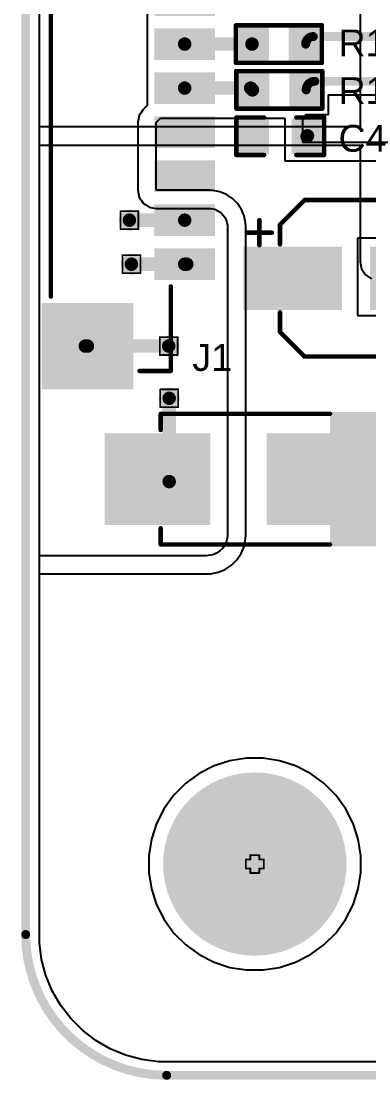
# Model space of a CAD drawing. Header units: inches. Extents: x -40 to 219, y 2 to 133.
# Drawn here: x -0.73 to 9.13, y 2.25 to 32.32 of the extents above; entities that cross this region are included whole.
import ezdxf

# ---------------------------------------------------------------- set-up
doc = ezdxf.new("R2010")
doc.units = ezdxf.units.IN
for name, color, linetype in [('Board Outline', 216, 'Continuous'), ('Bottom Layer', 5, 'Continuous'), ('Bottom Solder', 6, 'Continuous'), ('Drill Drawing', 1, 'Continuous'), ('Multi-Layer', 9, 'Continuous'), ('Pad Holes', 156, 'Continuous'), ('Top Layer', 1, 'Continuous'), ('Top Overlay', 2, 'Continuous'), ('Top Paste', 8, 'Continuous'), ('Top Solder', 216, 'Continuous'), ('Via Holes', 16, 'Continuous')]:
    doc.layers.add(name, color=color, linetype=linetype)
doc.styles.add('Arial', font='', dxfattribs={"height": 0.2})
doc.styles.get('Arial').set_extended_font_data('Arial')

# ---------------------------------------------------------------- blocks, each defined once
blk = doc.blocks.new('R___0603_101')
at = {"layer": 'Top Layer'}
for points in [[(-0.381, 0.4445), (-0.381, -0.4445), (-1.143, -0.4445), (-1.143, 0.4445)], [(1.143, 0.4445), (1.143, -0.4445), (0.381, -0.4445), (0.381, 0.4445)]]:
    blk.add_hatch(color=1, dxfattribs=at).paths.add_polyline_path(points)
at = {"layer": 'Top Paste'}
for points in [[(-0.381, 0.4445), (-0.381, -0.4445), (-1.143, -0.4445), (-1.143, 0.4445)], [(1.143, 0.4445), (1.143, -0.4445), (0.381, -0.4445), (0.381, 0.4445)]]:
    blk.add_hatch(color=8, dxfattribs=at).paths.add_polyline_path(points)
at = {"layer": 'Top Solder'}
for points in [[(-0.2794, 0.5461), (-0.2794, -0.5461), (-1.2446, -0.5461), (-1.2446, 0.5461)], [(1.2446, 0.5461), (1.2446, -0.5461), (0.2794, -0.5461), (0.2794, 0.5461)]]:
    blk.add_hatch(color=216, dxfattribs=at).paths.add_polyline_path(points)
at = {"layer": 'Top Overlay'}
for points in [[(1.2192, 0.5334, 0.127, 0.127, 0), (-1.2192, 0.5334, 0.127, 0.127, 0)], [(-1.2192, 0.5334, 0.127, 0.127, 0), (-1.2192, -0.5334, 0.127, 0.127, 0)], [(1.2192, 0.5334, 0.127, 0.127, 0), (1.2192, -0.5334, 0.127, 0.127, 0)], [(1.2192, -0.5334, 0.127, 0.127, 0), (-1.2192, -0.5334, 0.127, 0.127, 0)]]:
    blk.add_lwpolyline(points, format="xyseb", dxfattribs=at)
for points in [[(-1.25095, 0.5334, 0.0635, 0.0635, 1), (-1.18745, 0.5334, 0.0635, 0.0635, 1)], [(-1.25095, 0.5334, 0.0635, 0.0635, 1), (-1.18745, 0.5334, 0.0635, 0.0635, 1)], [(1.18745, 0.5334, 0.0635, 0.0635, 1), (1.25095, 0.5334, 0.0635, 0.0635, 1)], [(1.18745, 0.5334, 0.0635, 0.0635, 1), (1.25095, 0.5334, 0.0635, 0.0635, 1)], [(-1.25095, -0.5334, 0.0635, 0.0635, 1), (-1.18745, -0.5334, 0.0635, 0.0635, 1)], [(-1.25095, -0.5334, 0.0635, 0.0635, 1), (-1.18745, -0.5334, 0.0635, 0.0635, 1)], [(1.18745, -0.5334, 0.0635, 0.0635, 1), (1.25095, -0.5334, 0.0635, 0.0635, 1)], [(1.18745, -0.5334, 0.0635, 0.0635, 1), (1.25095, -0.5334, 0.0635, 0.0635, 1)]]:
    blk.add_lwpolyline(points, format="xyseb", close=True, dxfattribs=at)
blk = doc.blocks.new('R___0603_104')
at = {"layer": 'Top Layer'}
for points in [[(-0.381, 0.4445), (-0.381, -0.4445), (-1.143, -0.4445), (-1.143, 0.4445)], [(1.143, 0.4445), (1.143, -0.4445), (0.381, -0.4445), (0.381, 0.4445)]]:
    blk.add_hatch(color=1, dxfattribs=at).paths.add_polyline_path(points)
at = {"layer": 'Top Paste'}
for points in [[(-0.381, 0.4445), (-0.381, -0.4445), (-1.143, -0.4445), (-1.143, 0.4445)], [(1.143, 0.4445), (1.143, -0.4445), (0.381, -0.4445), (0.381, 0.4445)]]:
    blk.add_hatch(color=8, dxfattribs=at).paths.add_polyline_path(points)
at = {"layer": 'Top Solder'}
for points in [[(-0.2794, 0.5461), (-0.2794, -0.5461), (-1.2446, -0.5461), (-1.2446, 0.5461)], [(1.2446, 0.5461), (1.2446, -0.5461), (0.2794, -0.5461), (0.2794, 0.5461)]]:
    blk.add_hatch(color=216, dxfattribs=at).paths.add_polyline_path(points)
at = {"layer": 'Top Overlay'}
for points in [[(1.2192, 0.5334, 0.127, 0.127, 0), (-1.2192, 0.5334, 0.127, 0.127, 0)], [(-1.2192, 0.5334, 0.127, 0.127, 0), (-1.2192, -0.5334, 0.127, 0.127, 0)], [(1.2192, 0.5334, 0.127, 0.127, 0), (1.2192, -0.5334, 0.127, 0.127, 0)], [(1.2192, -0.5334, 0.127, 0.127, 0), (-1.2192, -0.5334, 0.127, 0.127, 0)]]:
    blk.add_lwpolyline(points, format="xyseb", dxfattribs=at)
for points in [[(-1.25095, 0.5334, 0.0635, 0.0635, 1), (-1.18745, 0.5334, 0.0635, 0.0635, 1)], [(-1.25095, 0.5334, 0.0635, 0.0635, 1), (-1.18745, 0.5334, 0.0635, 0.0635, 1)], [(1.18745, 0.5334, 0.0635, 0.0635, 1), (1.25095, 0.5334, 0.0635, 0.0635, 1)], [(1.18745, 0.5334, 0.0635, 0.0635, 1), (1.25095, 0.5334, 0.0635, 0.0635, 1)], [(-1.25095, -0.5334, 0.0635, 0.0635, 1), (-1.18745, -0.5334, 0.0635, 0.0635, 1)], [(-1.25095, -0.5334, 0.0635, 0.0635, 1), (-1.18745, -0.5334, 0.0635, 0.0635, 1)], [(1.18745, -0.5334, 0.0635, 0.0635, 1), (1.25095, -0.5334, 0.0635, 0.0635, 1)], [(1.18745, -0.5334, 0.0635, 0.0635, 1), (1.25095, -0.5334, 0.0635, 0.0635, 1)]]:
    blk.add_lwpolyline(points, format="xyseb", close=True, dxfattribs=at)
blk = doc.blocks.new('HC_1_25_12PLT_158')
at = {"layer": 'Top Layer'}
for points in [[(-7.275, 2.19), (-6.475, 2.19), (-6.475, 0.57), (-7.275, 0.57)], [(-6.025, 2.19), (-5.225, 2.19), (-5.225, 0.57), (-6.025, 0.57)], [(-4.775, 2.19), (-3.975, 2.19), (-3.975, 0.57), (-4.775, 0.57)], [(-3.525, 2.19), (-2.725, 2.19), (-2.725, 0.57), (-3.525, 0.57)], [(-2.275, 2.19), (-1.475, 2.19), (-1.475, 0.57), (-2.275, 0.57)], [(-1.025, 2.19), (-0.225, 2.19), (-0.225, 0.57), (-1.025, 0.57)], [(0.225, 2.19), (1.025, 2.19), (1.025, 0.57), (0.225, 0.57)], [(1.475, 2.19), (2.275, 2.19), (2.275, 0.57), (1.475, 0.57)], [(2.725, 2.19), (3.525, 2.19), (3.525, 0.57), (2.725, 0.57)], [(3.975, 0.57), (3.975, 2.19), (4.775, 2.19), (4.775, 0.57)], [(5.225, 0.57), (5.225, 2.19), (6.025, 2.19), (6.025, 0.57)], [(6.475, 0.57), (6.475, 2.19), (7.275, 2.19), (7.275, 0.57)], [(-10.375, -0.13), (-8.025, -0.13), (-8.025, -2.63), (-10.375, -2.63)], [(8.025, -0.13), (10.375, -0.13), (10.375, -2.63), (8.025, -2.63)]]:
    blk.add_hatch(color=1, dxfattribs=at).paths.add_polyline_path(points)
at = {"layer": 'Top Paste'}
for points in [[(-7.275, 2.19), (-6.475, 2.19), (-6.475, 0.57), (-7.275, 0.57)], [(-6.025, 2.19), (-5.225, 2.19), (-5.225, 0.57), (-6.025, 0.57)], [(-4.775, 2.19), (-3.975, 2.19), (-3.975, 0.57), (-4.775, 0.57)], [(-3.525, 2.19), (-2.725, 2.19), (-2.725, 0.57), (-3.525, 0.57)], [(-2.275, 2.19), (-1.475, 2.19), (-1.475, 0.57), (-2.275, 0.57)], [(-1.025, 2.19), (-0.225, 2.19), (-0.225, 0.57), (-1.025, 0.57)], [(0.225, 2.19), (1.025, 2.19), (1.025, 0.57), (0.225, 0.57)], [(1.475, 2.19), (2.275, 2.19), (2.275, 0.57), (1.475, 0.57)], [(2.725, 2.19), (3.525, 2.19), (3.525, 0.57), (2.725, 0.57)], [(3.975, 0.57), (3.975, 2.19), (4.775, 2.19), (4.775, 0.57)], [(5.225, 0.57), (5.225, 2.19), (6.025, 2.19), (6.025, 0.57)], [(6.475, 0.57), (6.475, 2.19), (7.275, 2.19), (7.275, 0.57)], [(-10.375, -0.13), (-8.025, -0.13), (-8.025, -2.63), (-10.375, -2.63)], [(8.025, -0.13), (10.375, -0.13), (10.375, -2.63), (8.025, -2.63)]]:
    blk.add_hatch(color=8, dxfattribs=at).paths.add_polyline_path(points)
at = {"layer": 'Top Solder'}
for points in [[(-7.325, 2.24), (-6.425, 2.24), (-6.425, 0.52), (-7.325, 0.52)], [(-6.075, 2.24), (-5.175, 2.24), (-5.175, 0.52), (-6.075, 0.52)], [(-4.825, 2.24), (-3.925, 2.24), (-3.925, 0.52), (-4.825, 0.52)], [(-3.575, 2.24), (-2.675, 2.24), (-2.675, 0.52), (-3.575, 0.52)], [(-2.325, 2.24), (-1.425, 2.24), (-1.425, 0.52), (-2.325, 0.52)], [(-1.075, 2.24), (-0.175, 2.24), (-0.175, 0.52), (-1.075, 0.52)], [(0.175, 2.24), (1.075, 2.24), (1.075, 0.52), (0.175, 0.52)], [(1.425, 2.24), (2.325, 2.24), (2.325, 0.52), (1.425, 0.52)], [(2.675, 2.24), (3.575, 2.24), (3.575, 0.52), (2.675, 0.52)], [(3.925, 0.52), (3.925, 2.24), (4.825, 2.24), (4.825, 0.52)], [(5.175, 0.52), (5.175, 2.24), (6.075, 2.24), (6.075, 0.52)], [(6.425, 0.52), (6.425, 2.24), (7.325, 2.24), (7.325, 0.52)], [(-10.425, -0.08), (-7.975, -0.08), (-7.975, -2.68), (-10.425, -2.68)], [(7.975, -0.08), (10.425, -0.08), (10.425, -2.68), (7.975, -2.68)]]:
    blk.add_hatch(color=216, dxfattribs=at).paths.add_polyline_path(points)
at = {"layer": 'Top Overlay'}
for points in [[(-7.739, 1.205, 0.127, 0.127, 0), (-7.739, 1.657, 0.127, 0.127, 0)], [(-7.513, 1.431, 0.127, 0.127, 0), (-7.739, 1.657, 0.127, 0.127, 0)], [(-7.739, 1.205, 0.127, 0.127, 0), (-7.513, 1.431, 0.127, 0.127, 0)], [(-9.906, 0.101, 0.127, 0.127, 0), (-9.906, 0.985, 0.127, 0.127, 0)], [(-7.506, 0.985, 0.127, 0.127, 0), (-9.906, 0.985, 0.127, 0.127, 0)], [(9.906, 0.985, 0.127, 0.127, 0), (7.506, 0.985, 0.127, 0.127, 0)], [(9.906, 0.101, 0.127, 0.127, 0), (9.906, 0.985, 0.127, 0.127, 0)], [(7.794, -2.415, 0.127, 0.127, 0), (-7.794, -2.415, 0.127, 0.127, 0)]]:
    blk.add_lwpolyline(points, format="xyseb", dxfattribs=at)
for points in [[(-7.77, 1.657, 0.0635, 0.0635, 1), (-7.707, 1.657, 0.0635, 0.0635, 1)], [(-7.77, 1.657, 0.0635, 0.0635, 1), (-7.707, 1.657, 0.0635, 0.0635, 1)], [(-7.77, 1.205, 0.0635, 0.0635, 1), (-7.707, 1.205, 0.0635, 0.0635, 1)], [(-7.77, 1.205, 0.0635, 0.0635, 1), (-7.707, 1.205, 0.0635, 0.0635, 1)], [(-7.544, 1.431, 0.0635, 0.0635, 1), (-7.481, 1.431, 0.0635, 0.0635, 1)], [(-7.544, 1.431, 0.0635, 0.0635, 1), (-7.481, 1.431, 0.0635, 0.0635, 1)], [(-9.938, 0.985, 0.0635, 0.0635, 1), (-9.874, 0.985, 0.0635, 0.0635, 1)], [(-9.938, 0.985, 0.0635, 0.0635, 1), (-9.874, 0.985, 0.0635, 0.0635, 1)], [(-7.538, 0.985, 0.0635, 0.0635, 1), (-7.474, 0.985, 0.0635, 0.0635, 1)], [(7.474, 0.985, 0.0635, 0.0635, 1), (7.538, 0.985, 0.0635, 0.0635, 1)], [(9.874, 0.985, 0.0635, 0.0635, 1), (9.938, 0.985, 0.0635, 0.0635, 1)], [(9.874, 0.985, 0.0635, 0.0635, 1), (9.938, 0.985, 0.0635, 0.0635, 1)], [(-9.938, 0.101, 0.0635, 0.0635, 1), (-9.874, 0.101, 0.0635, 0.0635, 1)], [(9.874, 0.101, 0.0635, 0.0635, 1), (9.938, 0.101, 0.0635, 0.0635, 1)], [(-7.826, -2.415, 0.0635, 0.0635, 1), (-7.762, -2.415, 0.0635, 0.0635, 1)], [(7.762, -2.415, 0.0635, 0.0635, 1), (7.826, -2.415, 0.0635, 0.0635, 1)]]:
    blk.add_lwpolyline(points, format="xyseb", close=True, dxfattribs=at)
blk = doc.blocks.new('SMB__169')
at = {"layer": 'Top Layer'}
for points in [[(-3.7, -1.2), (-3.7, 1.2), (-0.9, 1.2), (-0.9, -1.2)], [(0.9, -1.2), (0.9, 1.2), (3.7, 1.2), (3.7, -1.2)]]:
    blk.add_hatch(color=1, dxfattribs=at).paths.add_polyline_path(points)
at = {"layer": 'Top Overlay'}
for points in [[(2.591, 1.245), (4.826, 1.245), (4.826, 1.905), (2.591, 1.905)], [(3.734, -1.651), (4.826, -1.651), (4.826, 1.346), (3.734, 1.346)], [(2.591, -1.905), (4.826, -1.905), (4.826, -1.245), (2.591, -1.245)]]:
    blk.add_hatch(color=2, dxfattribs=at).paths.add_polyline_path(points)
at = {"layer": 'Top Paste'}
for points in [[(-3.7, -1.2), (-3.7, 1.2), (-0.9, 1.2), (-0.9, -1.2)], [(0.9, -1.2), (0.9, 1.2), (3.7, 1.2), (3.7, -1.2)]]:
    blk.add_hatch(color=8, dxfattribs=at).paths.add_polyline_path(points)
at = {"layer": 'Top Solder'}
for points in [[(-3.802, -1.302), (-3.802, 1.302), (-0.798, 1.302), (-0.798, -1.302)], [(0.798, -1.302), (0.798, 1.302), (3.802, 1.302), (3.802, -1.302)]]:
    blk.add_hatch(color=216, dxfattribs=at).paths.add_polyline_path(points)
at = {"layer": 'Top Overlay'}
for points in [[(-2.21, 1.854, 0.127, 0.127, 0), (2.591, 1.854, 0.127, 0.127, 0)], [(-2.21, 1.854, 0.127, 0.127, 0), (-2.21, 1.397, 0.127, 0.127, 0)], [(-2.21, -1.854, 0.127, 0.127, 0), (-2.21, -1.397, 0.127, 0.127, 0)], [(-2.21, -1.854, 0.127, 0.127, 0), (2.591, -1.854, 0.127, 0.127, 0)]]:
    blk.add_lwpolyline(points, format="xyseb", dxfattribs=at)
for points in [[(-2.242, 1.854, 0.0635, 0.0635, 1), (-2.178, 1.854, 0.0635, 0.0635, 1)], [(-2.242, 1.854, 0.0635, 0.0635, 1), (-2.178, 1.854, 0.0635, 0.0635, 1)], [(2.559, 1.854, 0.0635, 0.0635, 1), (2.623, 1.854, 0.0635, 0.0635, 1)], [(-2.242, 1.397, 0.0635, 0.0635, 1), (-2.178, 1.397, 0.0635, 0.0635, 1)], [(-2.242, -1.397, 0.0635, 0.0635, 1), (-2.178, -1.397, 0.0635, 0.0635, 1)], [(-2.242, -1.854, 0.0635, 0.0635, 1), (-2.178, -1.854, 0.0635, 0.0635, 1)], [(-2.242, -1.854, 0.0635, 0.0635, 1), (-2.178, -1.854, 0.0635, 0.0635, 1)], [(2.559, -1.854, 0.0635, 0.0635, 1), (2.623, -1.854, 0.0635, 0.0635, 1)]]:
    blk.add_lwpolyline(points, format="xyseb", close=True, dxfattribs=at)
blk = doc.blocks.new('RVT1E100M0405__204')
at = {"layer": 'Top Layer'}
for points in [[(-3.1, 0.8), (-0.5, 0.8), (-0.5, -0.8), (-3.1, -0.8)], [(0.5, 0.8), (3.1, 0.8), (3.1, -0.8), (0.5, -0.8)]]:
    blk.add_hatch(color=1, dxfattribs=at).paths.add_polyline_path(points)
at = {"layer": 'Top Paste'}
for points in [[(-3.1, 0.8), (-0.5, 0.8), (-0.5, -0.8), (-3.1, -0.8)], [(0.5, 0.8), (3.1, 0.8), (3.1, -0.8), (0.5, -0.8)]]:
    blk.add_hatch(color=8, dxfattribs=at).paths.add_polyline_path(points)
at = {"layer": 'Top Solder'}
for points in [[(-3.202, 0.902), (-0.398, 0.902), (-0.398, -0.902), (-3.202, -0.902)], [(0.398, 0.902), (3.202, 0.902), (3.202, -0.902), (0.398, -0.902)]]:
    blk.add_hatch(color=216, dxfattribs=at).paths.add_polyline_path(points)
at = {"layer": 'Top Overlay'}
for points in [[(-2.159, 1.524, 0.127, 0.127, 0), (-1.46, 2.222, 0.127, 0.127, 0)], [(-1.46, 2.222, 0.127, 0.127, 0), (-1.27, 2.222, 0.127, 0.127, 0)], [(-1.27, 2.222, 0.127, 0.127, 0), (2.159, 2.222, 0.127, 0.127, 0)], [(2.159, 0.991, 0.127, 0.127, 0), (2.159, 2.222, 0.127, 0.127, 0)], [(-2.743, 0.94, 0.127, 0.127, 0), (-2.743, 1.651, 0.127, 0.127, 0)], [(-2.159, 1.524, 0.127, 0.127, 0), (-2.159, 0.965, 0.127, 0.127, 0)], [(-3.099, 1.295, 0.127, 0.127, 0), (-2.388, 1.295, 0.127, 0.127, 0)], [(-2.159, -1.524, 0.127, 0.127, 0), (-2.159, -0.965, 0.127, 0.127, 0)], [(2.159, -0.991, 0.127, 0.127, 0), (2.159, -2.223, 0.127, 0.127, 0)], [(-2.159, -1.524, 0.127, 0.127, 0), (-1.46, -2.223, 0.127, 0.127, 0)], [(-1.46, -2.223, 0.127, 0.127, 0), (-1.27, -2.223, 0.127, 0.127, 0)], [(-1.27, -2.223, 0.127, 0.127, 0), (2.159, -2.223, 0.127, 0.127, 0)]]:
    blk.add_lwpolyline(points, format="xyseb", dxfattribs=at)
for points in [[(-1.492, 2.222, 0.0635, 0.0635, 1), (-1.429, 2.222, 0.0635, 0.0635, 1)], [(-1.492, 2.222, 0.0635, 0.0635, 1), (-1.429, 2.222, 0.0635, 0.0635, 1)], [(-1.302, 2.222, 0.0635, 0.0635, 1), (-1.238, 2.222, 0.0635, 0.0635, 1)], [(-1.302, 2.222, 0.0635, 0.0635, 1), (-1.238, 2.222, 0.0635, 0.0635, 1)], [(2.127, 2.222, 0.0635, 0.0635, 1), (2.191, 2.222, 0.0635, 0.0635, 1)], [(2.127, 2.222, 0.0635, 0.0635, 1), (2.191, 2.222, 0.0635, 0.0635, 1)], [(-2.775, 1.651, 0.0635, 0.0635, 1), (-2.711, 1.651, 0.0635, 0.0635, 1)], [(-2.191, 1.524, 0.0635, 0.0635, 1), (-2.127, 1.524, 0.0635, 0.0635, 1)], [(-2.191, 1.524, 0.0635, 0.0635, 1), (-2.127, 1.524, 0.0635, 0.0635, 1)], [(-3.131, 1.295, 0.0635, 0.0635, 1), (-3.067, 1.295, 0.0635, 0.0635, 1)], [(-2.419, 1.295, 0.0635, 0.0635, 1), (-2.356, 1.295, 0.0635, 0.0635, 1)], [(-2.775, 0.94, 0.0635, 0.0635, 1), (-2.711, 0.94, 0.0635, 0.0635, 1)], [(-2.191, 0.965, 0.0635, 0.0635, 1), (-2.127, 0.965, 0.0635, 0.0635, 1)], [(2.127, 0.991, 0.0635, 0.0635, 1), (2.191, 0.991, 0.0635, 0.0635, 1)], [(-2.191, -0.965, 0.0635, 0.0635, 1), (-2.127, -0.965, 0.0635, 0.0635, 1)], [(2.127, -0.991, 0.0635, 0.0635, 1), (2.191, -0.991, 0.0635, 0.0635, 1)], [(-2.191, -1.524, 0.0635, 0.0635, 1), (-2.127, -1.524, 0.0635, 0.0635, 1)], [(-2.191, -1.524, 0.0635, 0.0635, 1), (-2.127, -1.524, 0.0635, 0.0635, 1)], [(-1.492, -2.223, 0.0635, 0.0635, 1), (-1.429, -2.223, 0.0635, 0.0635, 1)], [(-1.492, -2.223, 0.0635, 0.0635, 1), (-1.429, -2.223, 0.0635, 0.0635, 1)], [(-1.302, -2.223, 0.0635, 0.0635, 1), (-1.238, -2.223, 0.0635, 0.0635, 1)], [(-1.302, -2.223, 0.0635, 0.0635, 1), (-1.238, -2.223, 0.0635, 0.0635, 1)], [(2.127, -2.223, 0.0635, 0.0635, 1), (2.191, -2.223, 0.0635, 0.0635, 1)], [(2.127, -2.223, 0.0635, 0.0635, 1), (2.191, -2.223, 0.0635, 0.0635, 1)]]:
    blk.add_lwpolyline(points, format="xyseb", close=True, dxfattribs=at)
blk = doc.blocks.new('C___0603_208')
at = {"layer": 'Top Layer'}
for points in [[(-0.381, 0.445), (-0.381, -0.445), (-1.143, -0.445), (-1.143, 0.445)], [(1.143, 0.445), (1.143, -0.445), (0.381, -0.445), (0.381, 0.445)]]:
    blk.add_hatch(color=1, dxfattribs=at).paths.add_polyline_path(points)
at = {"layer": 'Top Paste'}
for points in [[(-0.381, 0.445), (-0.381, -0.445), (-1.143, -0.445), (-1.143, 0.445)], [(1.143, 0.445), (1.143, -0.445), (0.381, -0.445), (0.381, 0.445)]]:
    blk.add_hatch(color=8, dxfattribs=at).paths.add_polyline_path(points)
at = {"layer": 'Top Solder'}
for points in [[(-0.321, 0.504), (-0.321, -0.504), (-1.203, -0.504), (-1.203, 0.504)], [(1.203, 0.504), (1.203, -0.504), (0.321, -0.504), (0.321, 0.504)]]:
    blk.add_hatch(color=216, dxfattribs=at).paths.add_polyline_path(points)
at = {"layer": 'Top Overlay'}
for points in [[(-0.457, 0.533, 0.127, 0.127, 0), (-1.245, 0.533, 0.127, 0.127, 0)], [(-1.245, 0.533, 0.127, 0.127, 0), (-1.245, -0.533, 0.127, 0.127, 0)], [(1.245, 0.533, 0.127, 0.127, 0), (0.457, 0.533, 0.127, 0.127, 0)], [(1.245, 0.533, 0.127, 0.127, 0), (1.245, -0.533, 0.127, 0.127, 0)], [(-0.457, -0.533, 0.127, 0.127, 0), (-1.245, -0.533, 0.127, 0.127, 0)], [(1.245, -0.533, 0.127, 0.127, 0), (0.457, -0.533, 0.127, 0.127, 0)]]:
    blk.add_lwpolyline(points, format="xyseb", dxfattribs=at)
for points in [[(-1.276, 0.533, 0.0635, 0.0635, 1), (-1.213, 0.533, 0.0635, 0.0635, 1)], [(-1.276, 0.533, 0.0635, 0.0635, 1), (-1.213, 0.533, 0.0635, 0.0635, 1)], [(-0.489, 0.533, 0.0635, 0.0635, 1), (-0.425, 0.533, 0.0635, 0.0635, 1)], [(0.425, 0.533, 0.0635, 0.0635, 1), (0.489, 0.533, 0.0635, 0.0635, 1)], [(1.213, 0.533, 0.0635, 0.0635, 1), (1.276, 0.533, 0.0635, 0.0635, 1)], [(1.213, 0.533, 0.0635, 0.0635, 1), (1.276, 0.533, 0.0635, 0.0635, 1)], [(-1.276, -0.533, 0.0635, 0.0635, 1), (-1.213, -0.533, 0.0635, 0.0635, 1)], [(-1.276, -0.533, 0.0635, 0.0635, 1), (-1.213, -0.533, 0.0635, 0.0635, 1)], [(-0.489, -0.533, 0.0635, 0.0635, 1), (-0.425, -0.533, 0.0635, 0.0635, 1)], [(0.425, -0.533, 0.0635, 0.0635, 1), (0.489, -0.533, 0.0635, 0.0635, 1)], [(1.213, -0.533, 0.0635, 0.0635, 1), (1.276, -0.533, 0.0635, 0.0635, 1)], [(1.213, -0.533, 0.0635, 0.0635, 1), (1.276, -0.533, 0.0635, 0.0635, 1)]]:
    blk.add_lwpolyline(points, format="xyseb", close=True, dxfattribs=at)

msp = doc.modelspace()

# ---------------------------------------------------------------- hatches: boundary and pattern name
at = {"layer": 'Bottom Layer'}
h = msp.add_hatch(color=5, dxfattribs=at)
edge = h.paths.add_edge_path()
edge.add_arc((2.335, 26.665), 0.3, 0, 360)
h = msp.add_hatch(color=5, dxfattribs=at)
edge = h.paths.add_edge_path()
edge.add_arc((2.394, 25.415), 0.3, 0, 360)
h = msp.add_hatch(color=5, dxfattribs=at)
edge = h.paths.add_edge_path()
edge.add_arc((3.45, 23.09), 0.3, 0, 360)
h = msp.add_hatch(color=5, dxfattribs=at)
edge = h.paths.add_edge_path()
edge.add_arc((3.464, 21.607), 0.3, 0, 360)
h = msp.add_hatch(color=5, dxfattribs=at)
edge = h.paths.add_edge_path()
edge.add_arc((5.893, 8.382), 2.5, 0, 360)
at = {"layer": 'Bottom Solder'}
h = msp.add_hatch(color=6, dxfattribs=at)
edge = h.paths.add_edge_path()
edge.add_arc((5.893, 8.382), 2.602, 0, 360)
at = {"layer": 'Multi-Layer'}
h = msp.add_hatch(color=9, dxfattribs=at)
edge = h.paths.add_edge_path()
edge.add_arc((5.893, 8.382), 2.5, 0, 360)
at = {"layer": 'Pad Holes'}
h = msp.add_hatch(color=7, dxfattribs=at)
edge = h.paths.add_edge_path()
edge.add_arc((5.893, 8.382), 1.5, 0, 360)
at = {"layer": 'Top Layer'}
h = msp.add_hatch(color=1, dxfattribs=at)
edge = h.paths.add_edge_path()
edge.add_arc((2.335, 26.665), 0.3, 0, 360)
h = msp.add_hatch(color=1, dxfattribs=at)
edge = h.paths.add_edge_path()
edge.add_arc((2.394, 25.415), 0.3, 0, 360)
h = msp.add_hatch(color=1, dxfattribs=at)
edge = h.paths.add_edge_path()
edge.add_arc((3.45, 23.09), 0.3, 0, 360)
h = msp.add_hatch(color=1, dxfattribs=at)
edge = h.paths.add_edge_path()
edge.add_arc((3.464, 21.607), 0.3, 0, 360)
h = msp.add_hatch(color=1, dxfattribs=at)
edge = h.paths.add_edge_path()
edge.add_arc((5.893, 8.382), 2.5, 0, 360)
at = {"layer": 'Top Solder'}
h = msp.add_hatch(color=216, dxfattribs=at)
edge = h.paths.add_edge_path()
edge.add_arc((5.893, 8.382), 2.602, 0, 360)
at = {"layer": 'Via Holes'}
h = msp.add_hatch(color=7, dxfattribs=at)
edge = h.paths.add_edge_path()
edge.add_arc((2.335, 26.665), 0.15, 0, 360)
h = msp.add_hatch(color=7, dxfattribs=at)
edge = h.paths.add_edge_path()
edge.add_arc((2.394, 25.415), 0.15, 0, 360)
h = msp.add_hatch(color=7, dxfattribs=at)
edge = h.paths.add_edge_path()
edge.add_arc((3.45, 23.09), 0.15, 0, 360)
h = msp.add_hatch(color=7, dxfattribs=at)
edge = h.paths.add_edge_path()
edge.add_arc((3.464, 21.607), 0.15, 0, 360)

# ---------------------------------------------------------------- linework, layer by layer
at = {"layer": 'Board Outline'}
for points in [[(-0.607, 6.382, 0.254, 0.254, 0), (-0.607, 78.382, 0.254, 0.254, 0)], [(3.393, 2.382, 0.254, 0.254, -0.414214), (-0.607, 6.382, 0.254, 0.254, 0)], [(3.393, 2.382, 0.254, 0.254, 0), (85.393, 2.382, 0.254, 0.254, 0)]]:
    msp.add_lwpolyline(points, format="xyseb", dxfattribs=at)
for points in [[(-0.671, 6.382, 0.127, 0.127, 1), (-0.544, 6.382, 0.127, 0.127, 1)], [(-0.671, 6.382, 0.127, 0.127, 1), (-0.544, 6.382, 0.127, 0.127, 1)], [(3.329, 2.382, 0.127, 0.127, 1), (3.456, 2.382, 0.127, 0.127, 1)], [(3.329, 2.382, 0.127, 0.127, 1), (3.456, 2.382, 0.127, 0.127, 1)]]:
    msp.add_lwpolyline(points, format="xyseb", close=True, dxfattribs=at)
at = {"layer": 'Bottom Layer'}
for p, q in [((-0.219, 29.312), (-0.219, 78.382)), ((8.883, 41.22), (8.883, 31.096)), ((8.883, 31.096), (8.883, 29.312)), ((8.883, 29.312), (-0.219, 29.312)), ((-0.219, 6.382), (-0.219, 28.794)), ((-0.219, 28.794), (8.883, 28.794)), ((8.883, 28.794), (8.883, 25.478)), ((8.883, 25.478), (8.923, 25.28)), ((8.923, 25.28), (9.035, 25.112)), ((9.035, 25.112), (9.203, 25)), ((4.738, 11.17), (4.316, 10.955)), ((5.188, 11.316), (4.738, 11.17)), ((5.656, 11.39), (5.188, 11.316)), ((6.13, 11.39), (5.656, 11.39)), ((6.597, 11.316), (6.13, 11.39)), ((7.047, 11.17), (6.597, 11.316)), ((7.469, 10.955), (7.047, 11.17)), ((4.316, 10.955), (3.933, 10.676)), ((7.852, 10.676), (7.469, 10.955)), ((3.933, 10.676), (3.598, 10.342)), ((8.187, 10.342), (7.852, 10.676)), ((3.598, 10.342), (3.32, 9.959)), ((8.465, 9.959), (8.187, 10.342)), ((3.32, 9.959), (3.105, 9.537)), ((8.68, 9.537), (8.465, 9.959)), ((3.105, 9.537), (2.959, 9.086)), ((8.827, 9.086), (8.68, 9.537)), ((2.959, 9.086), (2.885, 8.619)), ((8.901, 8.619), (8.827, 9.086)), ((2.885, 8.619), (2.885, 8.145)), ((8.901, 8.145), (8.901, 8.619)), ((2.885, 8.145), (2.959, 7.678)), ((8.827, 7.678), (8.901, 8.145)), ((2.959, 7.678), (3.105, 7.227)), ((8.68, 7.227), (8.827, 7.678)), ((3.105, 7.227), (3.32, 6.805)), ((8.465, 6.805), (8.68, 7.227)), ((3.32, 6.805), (3.598, 6.422)), ((8.187, 6.422), (8.465, 6.805)), ((-0.219, 6.145), (-0.219, 6.382)), ((3.598, 6.422), (3.933, 6.088)), ((7.852, 6.088), (8.187, 6.422)), ((-0.157, 5.676), (-0.219, 6.145)), ((3.933, 6.088), (4.316, 5.809)), ((7.469, 5.809), (7.852, 6.088)), ((4.316, 5.809), (4.738, 5.594)), ((7.047, 5.594), (7.469, 5.809)), ((-0.034, 5.219), (-0.157, 5.676)), ((4.738, 5.594), (5.188, 5.448)), ((5.188, 5.448), (5.656, 5.374)), ((6.13, 5.374), (6.597, 5.448)), ((6.597, 5.448), (7.047, 5.594)), ((0.147, 4.781), (-0.034, 5.219)), ((5.656, 5.374), (6.13, 5.374)), ((0.383, 4.371), (0.147, 4.781)), ((0.672, 3.996), (0.383, 4.371)), ((1.006, 3.661), (0.672, 3.996)), ((1.382, 3.373), (1.006, 3.661)), ((1.792, 3.136), (1.382, 3.373)), ((2.229, 2.955), (1.792, 3.136)), ((2.687, 2.832), (2.229, 2.955)), ((3.156, 2.77), (2.687, 2.832)), ((85.63, 2.77), (3.156, 2.77))]:
    msp.add_line(p, q, dxfattribs=at)
at = {"layer": 'Drill Drawing'}
for points in [[(2.081, 26.919, 0.0508, 0.0508, 0), (2.589, 26.919, 0.0508, 0.0508, 0)], [(2.081, 26.411, 0.0508, 0.0508, 0), (2.081, 26.919, 0.0508, 0.0508, 0)], [(2.589, 26.411, 0.0508, 0.0508, 0), (2.589, 26.919, 0.0508, 0.0508, 0)], [(2.081, 26.411, 0.0508, 0.0508, 0), (2.589, 26.411, 0.0508, 0.0508, 0)], [(2.14, 25.669, 0.0508, 0.0508, 0), (2.648, 25.669, 0.0508, 0.0508, 0)], [(2.14, 25.161, 0.0508, 0.0508, 0), (2.14, 25.669, 0.0508, 0.0508, 0)], [(2.648, 25.161, 0.0508, 0.0508, 0), (2.648, 25.669, 0.0508, 0.0508, 0)], [(2.14, 25.161, 0.0508, 0.0508, 0), (2.648, 25.161, 0.0508, 0.0508, 0)], [(3.196, 23.344, 0.0508, 0.0508, 0), (3.704, 23.344, 0.0508, 0.0508, 0)], [(3.196, 22.836, 0.0508, 0.0508, 0), (3.196, 23.344, 0.0508, 0.0508, 0)], [(3.704, 22.836, 0.0508, 0.0508, 0), (3.704, 23.344, 0.0508, 0.0508, 0)], [(3.196, 22.836, 0.0508, 0.0508, 0), (3.704, 22.836, 0.0508, 0.0508, 0)], [(3.21, 21.861, 0.0508, 0.0508, 0), (3.718, 21.861, 0.0508, 0.0508, 0)], [(3.21, 21.353, 0.0508, 0.0508, 0), (3.21, 21.861, 0.0508, 0.0508, 0)], [(3.718, 21.353, 0.0508, 0.0508, 0), (3.718, 21.861, 0.0508, 0.0508, 0)], [(3.21, 21.353, 0.0508, 0.0508, 0), (3.718, 21.353, 0.0508, 0.0508, 0)], [(5.639, 8.255, 0.0508, 0.0508, 0), (5.639, 8.509, 0.0508, 0.0508, 0)], [(5.639, 8.509, 0.0508, 0.0508, 0), (5.766, 8.509, 0.0508, 0.0508, 0)], [(5.766, 8.509, 0.0508, 0.0508, 0), (5.766, 8.636, 0.0508, 0.0508, 0)], [(5.766, 8.636, 0.0508, 0.0508, 0), (6.02, 8.636, 0.0508, 0.0508, 0)], [(6.02, 8.509, 0.0508, 0.0508, 0), (6.02, 8.636, 0.0508, 0.0508, 0)], [(6.02, 8.509, 0.0508, 0.0508, 0), (6.147, 8.509, 0.0508, 0.0508, 0)], [(6.147, 8.255, 0.0508, 0.0508, 0), (6.147, 8.509, 0.0508, 0.0508, 0)], [(5.639, 8.255, 0.0508, 0.0508, 0), (5.766, 8.255, 0.0508, 0.0508, 0)], [(5.766, 8.128, 0.0508, 0.0508, 0), (5.766, 8.255, 0.0508, 0.0508, 0)], [(5.766, 8.128, 0.0508, 0.0508, 0), (6.02, 8.128, 0.0508, 0.0508, 0)], [(6.02, 8.255, 0.0508, 0.0508, 0), (6.147, 8.255, 0.0508, 0.0508, 0)], [(6.02, 8.128, 0.0508, 0.0508, 0), (6.02, 8.255, 0.0508, 0.0508, 0)]]:
    msp.add_lwpolyline(points, format="xyseb", dxfattribs=at)
for points in [[(2.068, 26.919, 0.0254, 0.0254, 1), (2.094, 26.919, 0.0254, 0.0254, 1)], [(2.068, 26.919, 0.0254, 0.0254, 1), (2.094, 26.919, 0.0254, 0.0254, 1)], [(2.576, 26.919, 0.0254, 0.0254, 1), (2.602, 26.919, 0.0254, 0.0254, 1)], [(2.576, 26.919, 0.0254, 0.0254, 1), (2.602, 26.919, 0.0254, 0.0254, 1)], [(2.068, 26.411, 0.0254, 0.0254, 1), (2.094, 26.411, 0.0254, 0.0254, 1)], [(2.068, 26.411, 0.0254, 0.0254, 1), (2.094, 26.411, 0.0254, 0.0254, 1)], [(2.576, 26.411, 0.0254, 0.0254, 1), (2.602, 26.411, 0.0254, 0.0254, 1)], [(2.576, 26.411, 0.0254, 0.0254, 1), (2.602, 26.411, 0.0254, 0.0254, 1)], [(2.127, 25.669, 0.0254, 0.0254, 1), (2.152, 25.669, 0.0254, 0.0254, 1)], [(2.127, 25.669, 0.0254, 0.0254, 1), (2.152, 25.669, 0.0254, 0.0254, 1)], [(2.635, 25.669, 0.0254, 0.0254, 1), (2.66, 25.669, 0.0254, 0.0254, 1)], [(2.635, 25.669, 0.0254, 0.0254, 1), (2.66, 25.669, 0.0254, 0.0254, 1)], [(2.127, 25.161, 0.0254, 0.0254, 1), (2.152, 25.161, 0.0254, 0.0254, 1)], [(2.127, 25.161, 0.0254, 0.0254, 1), (2.152, 25.161, 0.0254, 0.0254, 1)], [(2.635, 25.161, 0.0254, 0.0254, 1), (2.66, 25.161, 0.0254, 0.0254, 1)], [(2.635, 25.161, 0.0254, 0.0254, 1), (2.66, 25.161, 0.0254, 0.0254, 1)], [(3.183, 23.344, 0.0254, 0.0254, 1), (3.209, 23.344, 0.0254, 0.0254, 1)], [(3.183, 23.344, 0.0254, 0.0254, 1), (3.209, 23.344, 0.0254, 0.0254, 1)], [(3.691, 23.344, 0.0254, 0.0254, 1), (3.717, 23.344, 0.0254, 0.0254, 1)], [(3.691, 23.344, 0.0254, 0.0254, 1), (3.717, 23.344, 0.0254, 0.0254, 1)], [(3.183, 22.836, 0.0254, 0.0254, 1), (3.209, 22.836, 0.0254, 0.0254, 1)], [(3.183, 22.836, 0.0254, 0.0254, 1), (3.209, 22.836, 0.0254, 0.0254, 1)], [(3.691, 22.836, 0.0254, 0.0254, 1), (3.717, 22.836, 0.0254, 0.0254, 1)], [(3.691, 22.836, 0.0254, 0.0254, 1), (3.717, 22.836, 0.0254, 0.0254, 1)], [(3.197, 21.861, 0.0254, 0.0254, 1), (3.222, 21.861, 0.0254, 0.0254, 1)], [(3.197, 21.861, 0.0254, 0.0254, 1), (3.222, 21.861, 0.0254, 0.0254, 1)], [(3.705, 21.861, 0.0254, 0.0254, 1), (3.73, 21.861, 0.0254, 0.0254, 1)], [(3.705, 21.861, 0.0254, 0.0254, 1), (3.73, 21.861, 0.0254, 0.0254, 1)], [(3.197, 21.353, 0.0254, 0.0254, 1), (3.222, 21.353, 0.0254, 0.0254, 1)], [(3.197, 21.353, 0.0254, 0.0254, 1), (3.222, 21.353, 0.0254, 0.0254, 1)], [(3.705, 21.353, 0.0254, 0.0254, 1), (3.73, 21.353, 0.0254, 0.0254, 1)], [(3.705, 21.353, 0.0254, 0.0254, 1), (3.73, 21.353, 0.0254, 0.0254, 1)], [(5.626, 8.509, 0.0254, 0.0254, 1), (5.652, 8.509, 0.0254, 0.0254, 1)], [(5.626, 8.509, 0.0254, 0.0254, 1), (5.652, 8.509, 0.0254, 0.0254, 1)], [(5.753, 8.636, 0.0254, 0.0254, 1), (5.779, 8.636, 0.0254, 0.0254, 1)], [(5.753, 8.636, 0.0254, 0.0254, 1), (5.779, 8.636, 0.0254, 0.0254, 1)], [(5.753, 8.509, 0.0254, 0.0254, 1), (5.779, 8.509, 0.0254, 0.0254, 1)], [(5.753, 8.509, 0.0254, 0.0254, 1), (5.779, 8.509, 0.0254, 0.0254, 1)], [(6.007, 8.636, 0.0254, 0.0254, 1), (6.032, 8.636, 0.0254, 0.0254, 1)], [(6.007, 8.636, 0.0254, 0.0254, 1), (6.032, 8.636, 0.0254, 0.0254, 1)], [(6.007, 8.509, 0.0254, 0.0254, 1), (6.032, 8.509, 0.0254, 0.0254, 1)], [(6.007, 8.509, 0.0254, 0.0254, 1), (6.032, 8.509, 0.0254, 0.0254, 1)], [(6.134, 8.509, 0.0254, 0.0254, 1), (6.16, 8.509, 0.0254, 0.0254, 1)], [(6.134, 8.509, 0.0254, 0.0254, 1), (6.16, 8.509, 0.0254, 0.0254, 1)], [(5.626, 8.255, 0.0254, 0.0254, 1), (5.652, 8.255, 0.0254, 0.0254, 1)], [(5.626, 8.255, 0.0254, 0.0254, 1), (5.652, 8.255, 0.0254, 0.0254, 1)], [(5.753, 8.255, 0.0254, 0.0254, 1), (5.779, 8.255, 0.0254, 0.0254, 1)], [(5.753, 8.255, 0.0254, 0.0254, 1), (5.779, 8.255, 0.0254, 0.0254, 1)], [(5.753, 8.128, 0.0254, 0.0254, 1), (5.779, 8.128, 0.0254, 0.0254, 1)], [(5.753, 8.128, 0.0254, 0.0254, 1), (5.779, 8.128, 0.0254, 0.0254, 1)], [(6.007, 8.255, 0.0254, 0.0254, 1), (6.032, 8.255, 0.0254, 0.0254, 1)], [(6.007, 8.255, 0.0254, 0.0254, 1), (6.032, 8.255, 0.0254, 0.0254, 1)], [(6.007, 8.128, 0.0254, 0.0254, 1), (6.032, 8.128, 0.0254, 0.0254, 1)], [(6.007, 8.128, 0.0254, 0.0254, 1), (6.032, 8.128, 0.0254, 0.0254, 1)], [(6.134, 8.255, 0.0254, 0.0254, 1), (6.16, 8.255, 0.0254, 0.0254, 1)], [(6.134, 8.255, 0.0254, 0.0254, 1), (6.16, 8.255, 0.0254, 0.0254, 1)]]:
    msp.add_lwpolyline(points, format="xyseb", close=True, dxfattribs=at)
at = {"layer": 'Top Layer'}
for p, q in [((-0.219, 17.137), (-0.219, 78.382)), ((2.84, 33.601), (2.84, 32.261)), ((2.84, 32.261), (2.84, 31.011)), ((2.84, 31.011), (2.84, 31.011)), ((2.84, 31.011), (2.84, 29.918)), ((7.985, 29.666), (7.985, 30.22)), ((7.985, 30.22), (15.79, 30.22)), ((2.727, 29.806), (2.662, 29.708)), ((2.84, 29.918), (2.727, 29.806)), ((2.727, 29.806), (2.727, 29.806)), ((2.594, 29.532), (2.576, 29.44)), ((2.615, 29.638), (2.594, 29.532)), ((2.662, 29.708), (2.615, 29.638)), ((2.615, 29.638), (2.615, 29.638)), ((2.615, 29.638), (2.615, 29.638)), ((3.094, 29.44), (3.219, 29.565)), ((3.219, 29.565), (6.74, 29.565)), ((6.74, 29.565), (6.74, 28.348)), ((7.258, 29.565), (7.341, 29.666)), ((7.258, 28.866), (7.258, 29.565)), ((7.341, 29.666), (7.985, 29.666)), ((2.576, 29.44), (2.576, 29.44)), ((2.576, 29.44), (2.576, 29.44)), ((2.576, 29.44), (2.576, 27.515)), ((3.094, 27.515), (3.094, 29.44)), ((12.217, 28.866), (7.258, 28.866)), ((6.74, 28.348), (12.217, 28.348)), ((2.576, 27.515), (2.597, 27.409)), ((2.597, 27.409), (2.615, 27.317)), ((4.607, 27.515), (3.094, 27.515)), ((4.708, 27.51), (4.607, 27.515)), ((4.905, 27.471), (4.708, 27.51)), ((5.091, 27.394), (4.905, 27.471)), ((5.259, 27.282), (5.091, 27.394)), ((2.615, 27.317), (2.615, 27.317)), ((2.615, 27.317), (2.615, 27.317)), ((2.615, 27.317), (2.677, 27.224)), ((2.677, 27.224), (2.727, 27.149)), ((2.727, 27.149), (2.727, 27.149)), ((2.727, 27.149), (2.727, 27.149)), ((2.727, 27.149), (2.803, 27.099)), ((2.803, 27.099), (2.895, 27.037)), ((5.401, 27.14), (5.259, 27.282)), ((5.513, 26.972), (5.401, 27.14)), ((2.895, 27.037), (2.895, 27.037)), ((2.895, 27.037), (2.896, 27.037)), ((2.896, 27.037), (2.988, 27.018)), ((2.988, 27.018), (3.094, 26.997)), ((3.094, 26.997), (4.595, 26.997)), ((4.595, 26.997), (4.644, 26.995)), ((4.644, 26.995), (4.754, 26.973)), ((4.754, 26.973), (4.846, 26.935)), ((4.846, 26.935), (4.929, 26.88)), ((4.929, 26.88), (4.999, 26.81)), ((4.999, 26.81), (5.054, 26.727)), ((5.59, 26.786), (5.513, 26.972)), ((5.629, 26.589), (5.59, 26.786)), ((5.054, 26.727), (5.092, 26.635)), ((5.092, 26.635), (5.114, 26.525)), ((5.114, 26.525), (5.116, 26.476)), ((5.116, 26.476), (5.116, 17.737)), ((5.634, 26.488), (5.629, 26.589)), ((5.634, 17.724), (5.634, 26.488)), ((12.217, 26.155), (8.806, 26.155)), ((8.806, 26.155), (8.806, 23.961)), ((8.806, 23.961), (9.99, 23.961)), ((5.116, 17.737), (5.114, 17.679)), ((5.045, 17.448), (4.981, 17.353)), ((5.089, 17.554), (5.045, 17.448)), ((5.114, 17.679), (5.089, 17.554)), ((5.587, 17.403), (5.629, 17.616)), ((5.629, 17.616), (5.634, 17.724)), ((5.634, 17.724), (5.634, 17.724)), ((4.516, 17.137), (-0.219, 17.137)), ((4.574, 17.139), (4.516, 17.137)), ((4.699, 17.164), (4.574, 17.139)), ((4.805, 17.208), (4.699, 17.164)), ((4.9, 17.272), (4.805, 17.208)), ((4.981, 17.353), (4.9, 17.272)), ((5.383, 17.023), (5.504, 17.203)), ((5.504, 17.203), (5.587, 17.403)), ((5.05, 16.749), (5.23, 16.869)), ((5.23, 16.869), (5.383, 17.023)), ((-0.219, 6.382), (-0.219, 16.619)), ((-0.219, 16.619), (4.529, 16.619)), ((4.529, 16.619), (4.637, 16.624)), ((4.637, 16.624), (4.85, 16.666)), ((4.85, 16.666), (5.05, 16.749)), ((4.738, 11.17), (4.316, 10.955)), ((5.188, 11.316), (4.738, 11.17)), ((5.656, 11.39), (5.188, 11.316)), ((6.13, 11.39), (5.656, 11.39)), ((6.597, 11.316), (6.13, 11.39)), ((7.047, 11.17), (6.597, 11.316)), ((7.469, 10.955), (7.047, 11.17)), ((4.316, 10.955), (3.933, 10.676)), ((7.852, 10.676), (7.469, 10.955)), ((3.933, 10.676), (3.598, 10.342)), ((8.187, 10.342), (7.852, 10.676)), ((3.598, 10.342), (3.32, 9.959)), ((8.465, 9.959), (8.187, 10.342)), ((3.32, 9.959), (3.105, 9.537)), ((8.68, 9.537), (8.465, 9.959)), ((3.105, 9.537), (2.959, 9.086)), ((8.827, 9.086), (8.68, 9.537)), ((2.959, 9.086), (2.885, 8.619)), ((8.901, 8.619), (8.827, 9.086)), ((2.885, 8.619), (2.885, 8.145)), ((8.901, 8.145), (8.901, 8.619)), ((2.885, 8.145), (2.959, 7.678)), ((8.827, 7.678), (8.901, 8.145)), ((2.959, 7.678), (3.105, 7.227)), ((8.68, 7.227), (8.827, 7.678)), ((3.105, 7.227), (3.32, 6.805)), ((8.465, 6.805), (8.68, 7.227)), ((3.32, 6.805), (3.598, 6.422)), ((8.187, 6.422), (8.465, 6.805)), ((-0.219, 6.145), (-0.219, 6.382)), ((3.598, 6.422), (3.933, 6.088)), ((7.852, 6.088), (8.187, 6.422)), ((-0.157, 5.676), (-0.219, 6.145)), ((3.933, 6.088), (4.316, 5.809)), ((7.469, 5.809), (7.852, 6.088)), ((4.316, 5.809), (4.738, 5.594)), ((7.047, 5.594), (7.469, 5.809)), ((-0.034, 5.219), (-0.157, 5.676)), ((4.738, 5.594), (5.188, 5.448)), ((5.188, 5.448), (5.656, 5.374)), ((6.13, 5.374), (6.597, 5.448)), ((6.597, 5.448), (7.047, 5.594)), ((0.147, 4.781), (-0.034, 5.219)), ((5.656, 5.374), (6.13, 5.374)), ((0.383, 4.371), (0.147, 4.781)), ((0.672, 3.996), (0.383, 4.371)), ((1.006, 3.661), (0.672, 3.996)), ((1.382, 3.373), (1.006, 3.661)), ((1.792, 3.136), (1.382, 3.373)), ((2.229, 2.955), (1.792, 3.136)), ((2.687, 2.832), (2.229, 2.955)), ((3.156, 2.77), (2.687, 2.832)), ((32.055, 2.77), (3.156, 2.77))]:
    msp.add_line(p, q, dxfattribs=at)
for points in [[(7.337, 31.665, 0.254, 0.254, -0.414214), (7.55, 31.878, 0.254, 0.254, 0)], [(7.55, 31.878, 0.254, 0.254, 0), (16.694, 31.878, 0.254, 0.254, 0)], [(3.904, 31.665, 0.381, 0.381, 0), (5.813, 31.665, 0.381, 0.381, 0)], [(7.35, 30.365, 0.254, 0.254, -0.414214), (7.593, 30.608, 0.254, 0.254, 0)], [(7.593, 30.608, 0.254, 0.254, 0), (16.694, 30.608, 0.254, 0.254, 0)], [(3.904, 30.415, 0.381, 0.381, 0), (5.775, 30.415, 0.381, 0.381, 0)], [(5.775, 30.415, 0.381, 0.381, -0.414214), (5.826, 30.365, 0.381, 0.381, 0)], [(7.375, 29.047, 0.381, 0.381, 0), (7.388, 29.06, 0.381, 0.381, 0)], [(2.335, 26.665, 0.381, 0.381, 0), (3.904, 26.665, 0.381, 0.381, 0)], [(2.394, 25.415, 0.381, 0.381, 0), (3.904, 25.415, 0.381, 0.381, 0)], [(3.904, 25.415, 0.381, 0.381, 0), (3.962, 25.415, 0.381, 0.381, 0)], [(1.085, 23.09, 0.381, 0.381, 0), (1.144, 23.09, 0.381, 0.381, 0)], [(1.144, 23.09, 0.381, 0.381, 0), (3.45, 23.09, 0.381, 0.381, 0)], [(3.464, 19.242, 0.381, 0.381, 0), (3.464, 21.607, 0.381, 0.381, 0)]]:
    msp.add_lwpolyline(points, format="xyseb", dxfattribs=at)
for points in [[(7.486, 31.878, 0.127, 0.127, 1), (7.613, 31.878, 0.127, 0.127, 1)], [(7.486, 31.878, 0.127, 0.127, 1), (7.613, 31.878, 0.127, 0.127, 1)], [(3.808, 31.665, 0.191, 0.191, 1), (3.999, 31.665, 0.191, 0.191, 1)], [(5.717, 31.665, 0.191, 0.191, 1), (5.908, 31.665, 0.191, 0.191, 1)], [(7.273, 31.665, 0.127, 0.127, 1), (7.4, 31.665, 0.127, 0.127, 1)], [(7.53, 30.608, 0.127, 0.127, 1), (7.657, 30.608, 0.127, 0.127, 1)], [(7.53, 30.608, 0.127, 0.127, 1), (7.657, 30.608, 0.127, 0.127, 1)], [(3.808, 30.415, 0.191, 0.191, 1), (3.999, 30.415, 0.191, 0.191, 1)], [(5.68, 30.415, 0.191, 0.191, 1), (5.87, 30.415, 0.191, 0.191, 1)], [(5.68, 30.415, 0.191, 0.191, 1), (5.87, 30.415, 0.191, 0.191, 1)], [(5.73, 30.365, 0.191, 0.191, 1), (5.921, 30.365, 0.191, 0.191, 1)], [(7.286, 30.365, 0.127, 0.127, 1), (7.413, 30.365, 0.127, 0.127, 1)], [(7.28, 29.047, 0.191, 0.191, 1), (7.47, 29.047, 0.191, 0.191, 1)], [(7.293, 29.06, 0.191, 0.191, 1), (7.483, 29.06, 0.191, 0.191, 1)], [(2.24, 26.665, 0.191, 0.191, 1), (2.43, 26.665, 0.191, 0.191, 1)], [(3.808, 26.665, 0.191, 0.191, 1), (3.999, 26.665, 0.191, 0.191, 1)], [(2.298, 25.415, 0.191, 0.191, 1), (2.489, 25.415, 0.191, 0.191, 1)], [(3.808, 25.415, 0.191, 0.191, 1), (3.999, 25.415, 0.191, 0.191, 1)], [(3.808, 25.415, 0.191, 0.191, 1), (3.999, 25.415, 0.191, 0.191, 1)], [(3.867, 25.415, 0.191, 0.191, 1), (4.058, 25.415, 0.191, 0.191, 1)], [(0.99, 23.09, 0.191, 0.191, 1), (1.18, 23.09, 0.191, 0.191, 1)], [(1.048, 23.09, 0.191, 0.191, 1), (1.239, 23.09, 0.191, 0.191, 1)], [(1.048, 23.09, 0.191, 0.191, 1), (1.239, 23.09, 0.191, 0.191, 1)], [(3.355, 23.09, 0.191, 0.191, 1), (3.545, 23.09, 0.191, 0.191, 1)], [(3.369, 21.607, 0.191, 0.191, 1), (3.559, 21.607, 0.191, 0.191, 1)], [(3.369, 19.242, 0.191, 0.191, 1), (3.559, 19.242, 0.191, 0.191, 1)]]:
    msp.add_lwpolyline(points, format="xyseb", close=True, dxfattribs=at)

# ---------------------------------------------------------------- block references
for name, p, rotation in [('HC_1_25_12PLT_158', (2.524, 32.29), 270), ('R___0603_104', (6.575, 31.665), 180), ('R___0603_101', (6.588, 30.365), 180), ('C___0603_208', (6.613, 29.047), 180)]:
    msp.add_blockref(name, p, dxfattribs=dict(rotation=rotation))
for name, p in [('RVT1E100M0405__204', (8.765, 25.015)), ('SMB__169', (5.433, 19.311))]:
    msp.add_blockref(name, p)

# ---------------------------------------------------------------- texts
at = {"layer": 'Top Overlay', "style": 'Arial'}
for s, p in [('R12', (8.267, 31.317)), ('R15', (8.267, 29.962)), ('C4', (8.267, 28.608)), ('J1', (4.123, 22.385))]:
    msp.add_text(s, height=0.762, dxfattribs=at).set_placement(p)

doc.saveas('drawing.dxf')
